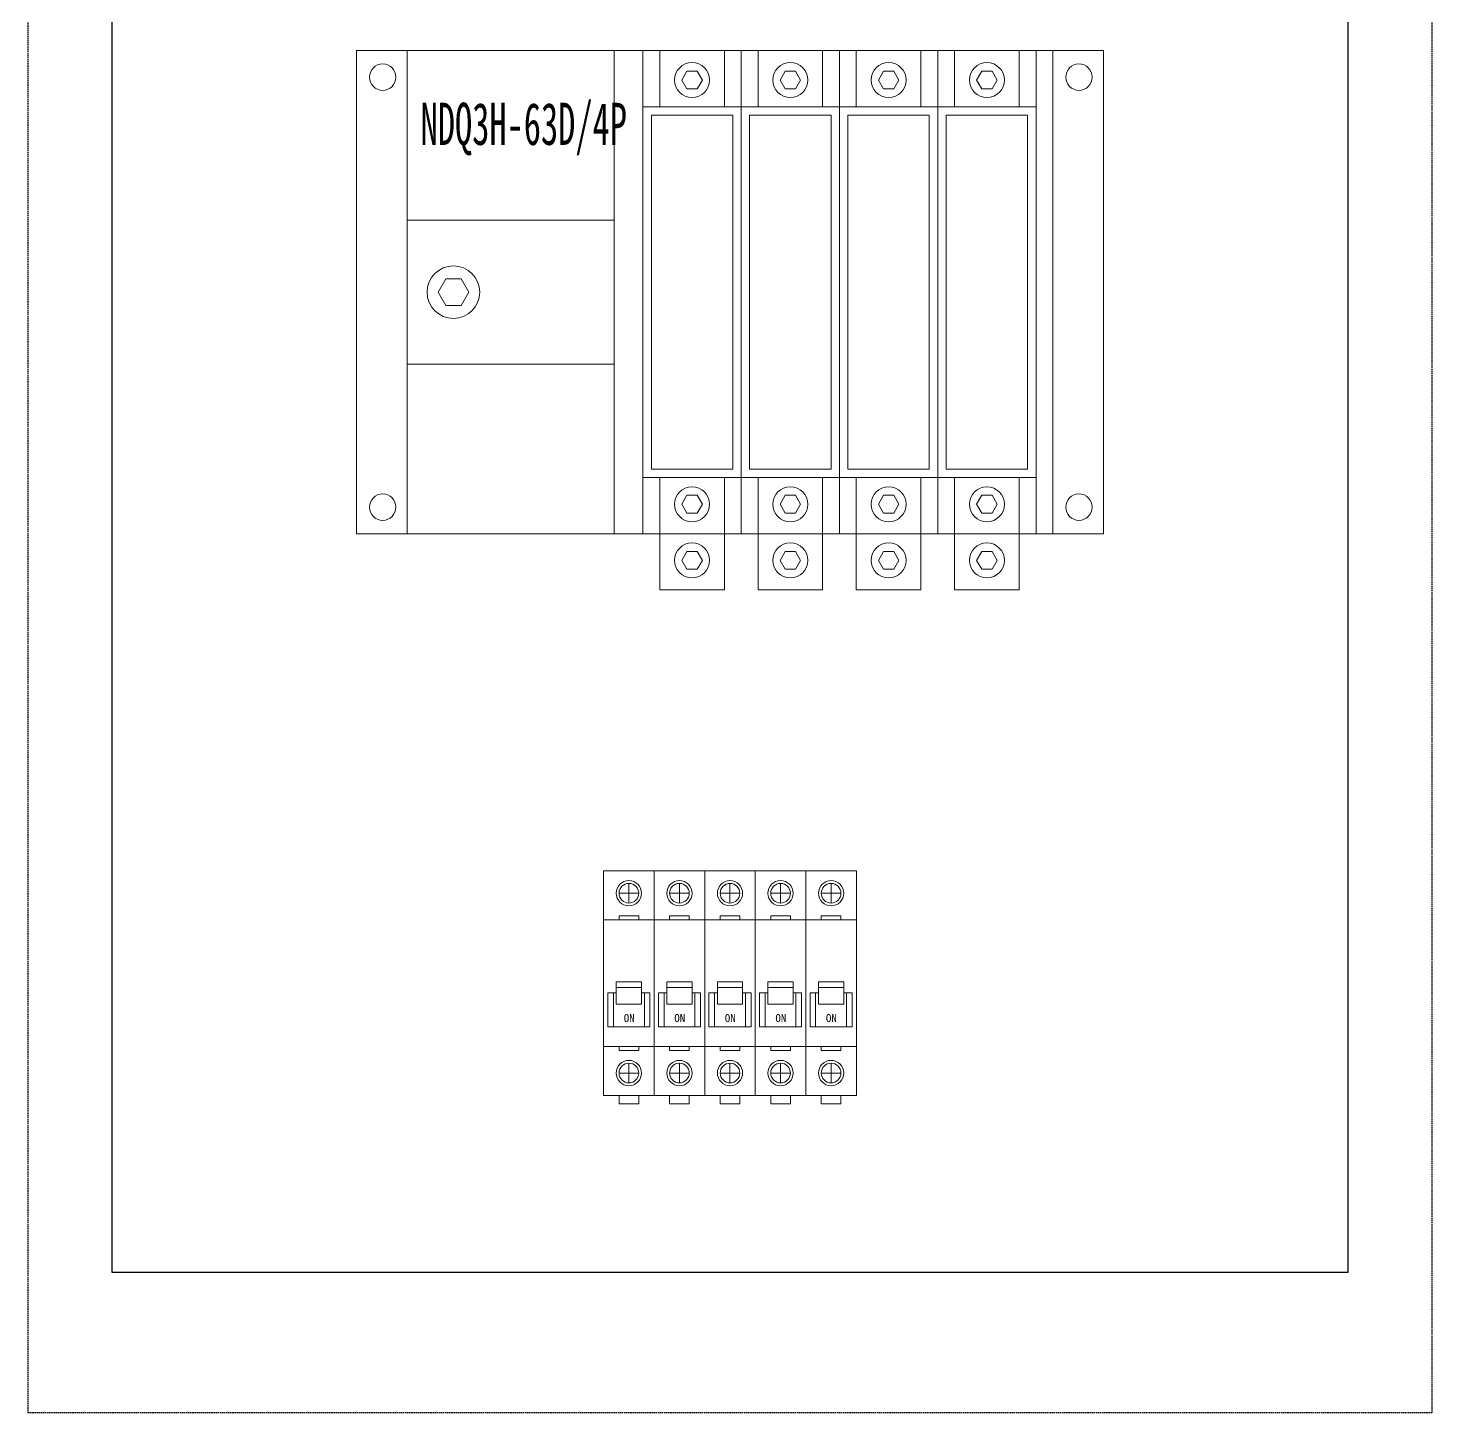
# Model space of a CAD drawing. Extents: x 259312 to 259812, y 311736 to 312536.
# Drawn here: x 259312 to 259812, y 311736 to 312229 of the extents above; entities that cross this region are included whole.
import ezdxf

# ---------------------------------------------------------------- set-up
doc = ezdxf.new("R2010")
doc.units = 0
doc.header["$MEASUREMENT"] = 0
doc.linetypes.add('DASHED', pattern=[0.75, 0.5, -0.25])
doc.layers.add('布置图', color=30, linetype='Continuous')
doc.layers.add('细线', color=7, linetype='Continuous', lineweight=0)
doc.styles.add('宋', font='', dxfattribs={"width": 0.7})
doc.styles.add('正常', font='')
doc.styles.get('宋').set_extended_font_data('SimSun')
doc.styles.get('正常').set_extended_font_data('FangSong_GB2312')

# ---------------------------------------------------------------- blocks, each defined once
blk = doc.blocks.new('Manufacturer光辉PartName双电源自动转换开关Series63ShellFrameLimitingCurrentRemarkPartTypeMinCurrent10MaxCurrent63Poles4PMinPower0MaxPower0LibType2DelFlgfalseUpdateDate')
at = {"layer": '细线'}
for points in [[(-133, -76), (133, -76), (133, 96), (-133, 96)], [(-133, 96), (-41.28, 96), (-41.28, -76), (-133, -76)], [(-133, 96), (-114.99, 96), (-114.99, -76), (-133, -76)], [(-31.01, 96), (3.99, 96), (3.99, -76), (-31.01, -76)], [(-25.01, 76), (-2.01, 76), (-2.01, 96), (-25.01, 96)], [(3.99, 96), (38.99, 96), (38.99, -76), (3.99, -76)], [(9.99, 76), (32.99, 76), (32.99, 96), (9.99, 96)], [(38.99, 96), (73.99, 96), (73.99, -76), (38.99, -76)], [(44.99, 76), (67.99, 76), (67.99, 96), (44.99, 96)], [(73.99, 96), (108.99, 96), (108.99, -76), (73.99, -76)], [(79.99, 76), (102.99, 76), (102.99, 96), (79.99, 96)], [(114.99, 96), (133, 96), (133, -76), (114.99, -76)], [(-9.85, 85.5), (-11.68, 88.67), (-15.34, 88.67), (-17.16, 85.5), (-15.34, 82.33), (-11.68, 82.33)], [(25.15, 85.5), (23.32, 88.67), (19.66, 88.67), (17.84, 85.5), (19.66, 82.33), (23.32, 82.33)], [(60.15, 85.5), (58.32, 88.67), (54.66, 88.67), (52.84, 85.5), (54.66, 82.33), (58.32, 82.33)], [(95.15, 85.5), (93.32, 88.67), (89.66, 88.67), (87.84, 85.5), (89.66, 82.33), (93.32, 82.33)], [(-31.01, 76), (3.99, 76), (3.99, -56), (-31.01, -56)], [(3.99, 76), (38.99, 76), (38.99, -56), (3.99, -56)], [(38.99, 76), (73.99, 76), (73.99, -56), (38.99, -56)], [(73.99, 76), (108.99, 76), (108.99, -56), (73.99, -56)], [(-28.01, 73), (0.99, 73), (0.99, -53), (-28.01, -53)], [(6.99, 73), (35.99, 73), (35.99, -53), (6.99, -53)], [(41.99, 73), (70.99, 73), (70.99, -53), (41.99, -53)], [(76.99, 73), (105.99, 73), (105.99, -53), (76.99, -53)], [(-114.99, 35.61), (-41.28, 35.61), (-41.28, -15.61), (-114.99, -15.61)], [(-93.03, 10), (-95.77, 14.75), (-101.25, 14.75), (-103.99, 10), (-101.25, 5.25), (-95.77, 5.25)], [(-25.01, -56), (-2.01, -56), (-2.01, -76), (-25.01, -76)], [(9.99, -56), (32.99, -56), (32.99, -76), (9.99, -76)], [(44.99, -56), (67.99, -56), (67.99, -76), (44.99, -76)], [(79.99, -56), (102.99, -56), (102.99, -76), (79.99, -76)], [(-9.85, -65.5), (-11.68, -68.67), (-15.34, -68.67), (-17.16, -65.5), (-15.34, -62.33), (-11.68, -62.33)], [(25.15, -65.5), (23.32, -68.67), (19.66, -68.67), (17.84, -65.5), (19.66, -62.33), (23.32, -62.33)], [(60.15, -65.5), (58.32, -68.67), (54.66, -68.67), (52.84, -65.5), (54.66, -62.33), (58.32, -62.33)], [(95.15, -65.5), (93.32, -68.67), (89.66, -68.67), (87.84, -65.5), (89.66, -62.33), (93.32, -62.33)], [(-25.01, -76), (-2.01, -76), (-2.01, -96), (-25.01, -96)], [(9.99, -76), (32.99, -76), (32.99, -96), (9.99, -96)], [(44.99, -76), (67.99, -76), (67.99, -96), (44.99, -96)], [(79.99, -76), (102.99, -76), (102.99, -96), (79.99, -96)], [(-9.85, -85.5), (-11.68, -88.67), (-15.34, -88.67), (-17.16, -85.5), (-15.34, -82.33), (-11.68, -82.33)], [(25.15, -85.5), (23.32, -88.67), (19.66, -88.67), (17.84, -85.5), (19.66, -82.33), (23.32, -82.33)], [(60.15, -85.5), (58.32, -88.67), (54.66, -88.67), (52.84, -85.5), (54.66, -82.33), (58.32, -82.33)], [(95.15, -85.5), (93.32, -88.67), (89.66, -88.67), (87.84, -85.5), (89.66, -82.33), (93.32, -82.33)]]:
    blk.add_lwpolyline(points, close=True, dxfattribs=at)
for centre, radius in [((-123.7, 86.54), 4.7), ((-13.51, 85.5), 6.24), ((21.49, 85.5), 6.24), ((56.49, 85.5), 6.24), ((91.49, 85.5), 6.24), ((124.3, 86.54), 4.7), ((-98.51, 10), 9.36), ((-13.51, -65.5), 6.24), ((21.49, -65.5), 6.24), ((56.49, -65.5), 6.24), ((91.49, -65.5), 6.24), ((-123.7, -66.54), 4.7), ((124.3, -66.54), 4.7), ((-13.51, -85.5), 6.24), ((21.49, -85.5), 6.24), ((56.49, -85.5), 6.24), ((91.49, -85.5), 6.24)]:
    blk.add_circle(centre, radius, dxfattribs=at)
at = {"layer": '细线', "insert": (-110.18, 77.41), "char_height": 15, "width": 73.8973, "attachment_point": 1, "style": '宋'}
blk.add_mtext('\\pxql;{\\fFangSong_GB2312|b0|i0|c134|p49;\\W0.6;NDQ3H-63D/4P}', dxfattribs=at)
blk = doc.blocks.new('Manufacturer光辉PartName微型断路器Series1PShellFrameLimitingCurrentRemarkPartTypeMinCurrent1MaxCurrent63Poles3PMinPower0MaxPower0LibType2DelFlgfalseUpdateDate')
at = {"layer": '细线'}
for p, q in [((0, 37), (0, 30)), ((-3.5, 33.5), (3.5, 33.5)), ((0, -34), (0, -27)), ((-3.5, -30.5), (3.5, -30.5))]:
    blk.add_line(p, q, dxfattribs=at)
for points in [[(-9, -38.5), (9, -38.5), (9, 41.5), (-9, 41.5)], [(-3.5, 25.5), (3.5, 25.5), (3.5, 24), (-3.5, 24)], [(-9, -21), (9, -21), (9, 24), (-9, 24)], [(-4.5, -6), (4.5, -6), (4.5, 2), (-4.5, 2)], [(-4.5, 2), (4.5, 2), (4.5, 0), (-4.5, 0)], [(-3.5, -22.5), (3.5, -22.5), (3.5, -21), (-3.5, -21)], [(-3.5, -41.5), (3.5, -41.5), (3.5, -38.5), (-3.5, -38.5)]]:
    blk.add_lwpolyline(points, close=True, dxfattribs=at)
for points in [[(-4.5, -2), (-7.5, -2), (-7.5, -14), (7.5, -14), (7.5, -2), (4.5, -2)], [(-4.5, -2), (-5.5, -2), (-5.5, -14), (5.5, -14), (5.5, -2), (4.5, -2)]]:
    blk.add_lwpolyline(points, dxfattribs=at)
for centre, radius in [((0, 33.5), 4.5), ((0, 33.5), 3.5), ((0, -30.5), 4.5), ((0, -30.5), 3.5)]:
    blk.add_circle(centre, radius, dxfattribs=at)
at = {"layer": '细线', "color": 2, "lineweight": 15, "style": '正常'}
blk.add_text('ON', height=2.851, dxfattribs=at).set_placement((-1.83, -12.36))

msp = doc.modelspace()

# ---------------------------------------------------------------- linework, layer by layer
at = {"color": 2}
msp.add_lwpolyline([(259341.79, 312486.38), (259781.79, 312486.38), (259781.79, 311786.38), (259341.79, 311786.38)], close=True, dxfattribs=at)
at = {"layer": '布置图', "linetype": 'DASHED'}
msp.add_lwpolyline([(259311.79, 312536.38), (259811.79, 312536.38), (259811.79, 311736.38), (259311.79, 311736.38)], close=True, dxfattribs=at)

# ---------------------------------------------------------------- block references
for name, p in [('Manufacturer光辉PartName双电源自动转换开关Series63ShellFrameLimitingCurrentRemarkPartTypeMinCurrent10MaxCurrent63Poles4PMinPower0MaxPower0LibType2DelFlgfalseUpdateDate', (259561.79, 312125.38)), ('Manufacturer光辉PartName微型断路器Series1PShellFrameLimitingCurrentRemarkPartTypeMinCurrent1MaxCurrent63Poles3PMinPower0MaxPower0LibType2DelFlgfalseUpdateDate', (259525.79, 311887.88)), ('Manufacturer光辉PartName微型断路器Series1PShellFrameLimitingCurrentRemarkPartTypeMinCurrent1MaxCurrent63Poles3PMinPower0MaxPower0LibType2DelFlgfalseUpdateDate', (259543.79, 311887.88)), ('Manufacturer光辉PartName微型断路器Series1PShellFrameLimitingCurrentRemarkPartTypeMinCurrent1MaxCurrent63Poles3PMinPower0MaxPower0LibType2DelFlgfalseUpdateDate', (259561.79, 311887.88)), ('Manufacturer光辉PartName微型断路器Series1PShellFrameLimitingCurrentRemarkPartTypeMinCurrent1MaxCurrent63Poles3PMinPower0MaxPower0LibType2DelFlgfalseUpdateDate', (259579.79, 311887.88)), ('Manufacturer光辉PartName微型断路器Series1PShellFrameLimitingCurrentRemarkPartTypeMinCurrent1MaxCurrent63Poles3PMinPower0MaxPower0LibType2DelFlgfalseUpdateDate', (259597.79, 311887.88))]:
    msp.add_blockref(name, p)

doc.saveas('drawing.dxf')
